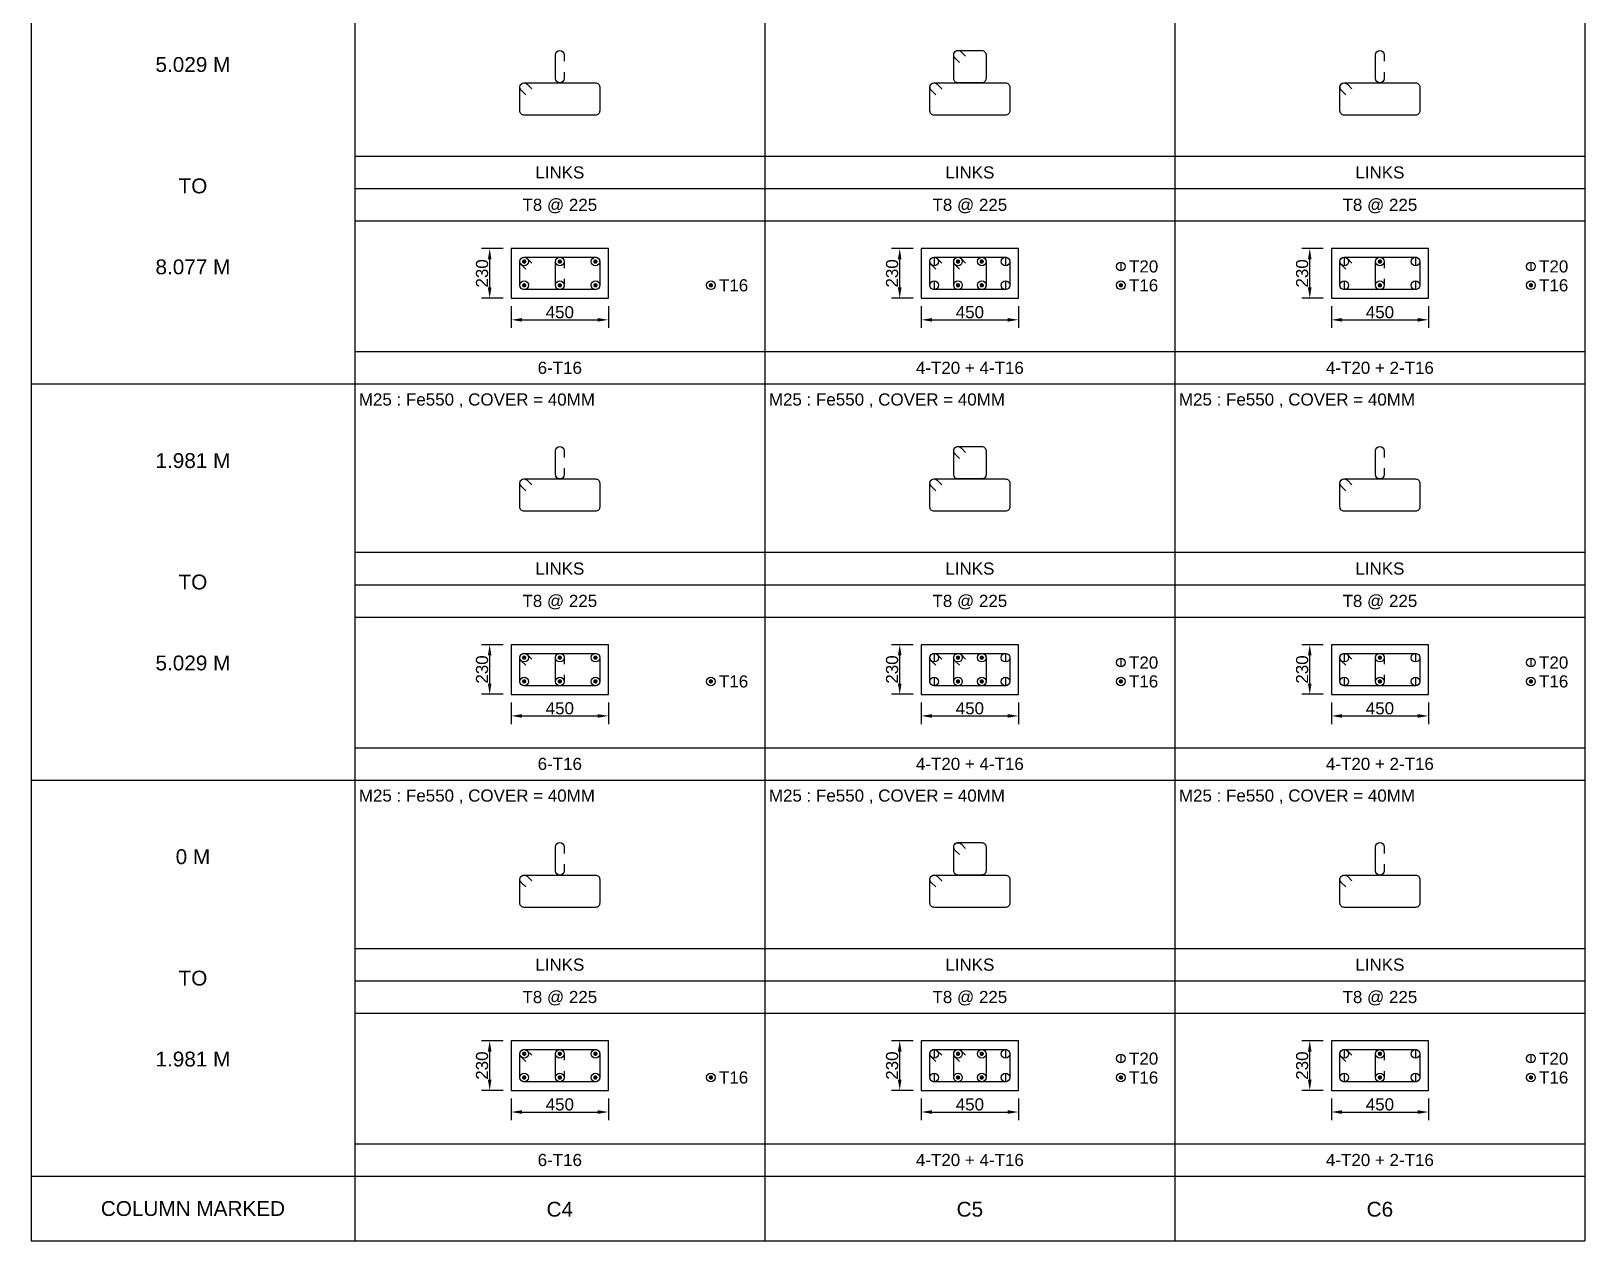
# Model space of a CAD drawing. Header units: inches. Extents: x -816171 to 9366335, y -450961 to 689132.
# Drawn here: x -360443 to -331643, y 270843 to 293262 of the extents above; entities that cross this region are included whole.
import ezdxf
from ezdxf.enums import TextEntityAlignment as Align

# ---------------------------------------------------------------- set-up
doc = ezdxf.new("R2010")
doc.units = ezdxf.units.IN
doc.header["$MEASUREMENT"] = 0
for name, color, linetype in [('Concrete Line', 2, 'Continuous'), ('Dim', 31, 'Continuous'), ('Link', 225, 'Continuous'), ('Reinforcement', 130, 'Continuous'), ('Schedule Border', 60, 'Continuous'), ('Schedule Header', 4, 'Continuous'), ('Schedule Line', 60, 'Continuous'), ('Text', 31, 'Continuous')]:
    doc.layers.add(name, color=color, linetype=linetype)
doc.styles.add('SC-COL1', font='SansSerif')
doc.styles.add('SC-COL2', font='SansSerif')
doc.dimstyles.new('ColumnSch', dxfattribs={"dimtxt": 225, "dimasz": 200, "dimexe": 150, "dimexo": 150, "dimgap": 25, "dimtad": 1, "dimtoh": 1, "dimdec": 4, "dimzin": 0, "dimdsep": 46, "dimtxsty": 'SC-COL2', "dimcen": 0.09, "dimclrd": 8, "dimclre": 8, "dimclrt": 31, "dimadec": 0, "dimazin": 0, "dimtfac": 1, "dimtdec": 0, "dimtix": 1, "dimtofl": 0, "dimtmove": 0, "dimatfit": 3, "dimfxl": 1, "dimtolj": 1, "dimtzin": 0, "dimarcsym": 0})

# ---------------------------------------------------------------- blocks, each defined once
blk = doc.blocks.new('*D3623')
at = {"layer": 'DEFPOINTS', "color": 0, "transparency": 16777216}
for p in [(-351543, 273632), (-349743, 273632), (-349743, 273232)]:
    blk.add_point(p, dxfattribs=at)
at = {"layer": 'Dim', "color": 8, "lineweight": -2, "transparency": 16777216}
for p, q in [((-351543, 273482), (-351543, 273082)), ((-349743, 273482), (-349743, 273082)), ((-351343, 273232), (-349943, 273232))]:
    blk.add_line(p, q, dxfattribs=at)
at = {"layer": 'Dim', "color": 8, "transparency": 16777216}
for points in [[(-351343, 273265), (-351343, 273198), (-351543, 273232)], [(-349943, 273265), (-349943, 273198), (-349743, 273232)]]:
    blk.add_solid(points, dxfattribs=at)
at = {"layer": 'Dim', "color": 31, "transparency": 16777216, "insert": (-350643, 273372), "char_height": 225, "attachment_point": 5, "style": 'SC-COL2'}
blk.add_mtext('\\A1;450', dxfattribs=at)
blk = doc.blocks.new('*D3624')
at = {"layer": 'DEFPOINTS', "color": 0, "transparency": 16777216}
for p in [(-351943, 274552), (-351543, 274552), (-351543, 273632)]:
    blk.add_point(p, dxfattribs=at)
at = {"layer": 'Dim', "color": 8, "lineweight": -2, "transparency": 16777216}
for p, q in [((-351693, 274552), (-352093, 274552)), ((-351943, 273832), (-351943, 274352)), ((-351693, 273632), (-352093, 273632))]:
    blk.add_line(p, q, dxfattribs=at)
at = {"layer": 'Dim', "color": 8, "transparency": 16777216}
for points in [[(-351977, 274352), (-351910, 274352), (-351943, 274552)], [(-351977, 273832), (-351910, 273832), (-351943, 273632)]]:
    blk.add_solid(points, dxfattribs=at)
at = {"layer": 'Dim', "color": 31, "transparency": 16777216, "insert": (-352084, 274092), "char_height": 225, "attachment_point": 5, "rotation": 90, "style": 'SC-COL2'}
blk.add_mtext('\\A1;230', dxfattribs=at)
blk = doc.blocks.new('*D3625')
at = {"layer": 'DEFPOINTS', "color": 0, "transparency": 16777216}
for p in [(-351543, 280972), (-349743, 280972), (-349743, 280572)]:
    blk.add_point(p, dxfattribs=at)
at = {"layer": 'Dim', "color": 8, "lineweight": -2, "transparency": 16777216}
for p, q in [((-351543, 280822), (-351543, 280422)), ((-349743, 280822), (-349743, 280422)), ((-351343, 280572), (-349943, 280572))]:
    blk.add_line(p, q, dxfattribs=at)
at = {"layer": 'Dim', "color": 8, "transparency": 16777216}
for points in [[(-351343, 280605), (-351343, 280538), (-351543, 280572)], [(-349943, 280605), (-349943, 280538), (-349743, 280572)]]:
    blk.add_solid(points, dxfattribs=at)
at = {"layer": 'Dim', "color": 31, "transparency": 16777216, "insert": (-350643, 280712), "char_height": 225, "attachment_point": 5, "style": 'SC-COL2'}
blk.add_mtext('\\A1;450', dxfattribs=at)
blk = doc.blocks.new('*D3626')
at = {"layer": 'DEFPOINTS', "color": 0, "transparency": 16777216}
for p in [(-351943, 281892), (-351543, 281892), (-351543, 280972)]:
    blk.add_point(p, dxfattribs=at)
at = {"layer": 'Dim', "color": 8, "lineweight": -2, "transparency": 16777216}
for p, q in [((-351693, 281892), (-352093, 281892)), ((-351943, 281172), (-351943, 281692)), ((-351693, 280972), (-352093, 280972))]:
    blk.add_line(p, q, dxfattribs=at)
at = {"layer": 'Dim', "color": 8, "transparency": 16777216}
for points in [[(-351977, 281692), (-351910, 281692), (-351943, 281892)], [(-351977, 281172), (-351910, 281172), (-351943, 280972)]]:
    blk.add_solid(points, dxfattribs=at)
at = {"layer": 'Dim', "color": 31, "transparency": 16777216, "insert": (-352084, 281432), "char_height": 225, "attachment_point": 5, "rotation": 90, "style": 'SC-COL2'}
blk.add_mtext('\\A1;230', dxfattribs=at)
blk = doc.blocks.new('*D3627')
at = {"layer": 'DEFPOINTS', "color": 0, "transparency": 16777216}
for p in [(-351543, 288312), (-349743, 288312), (-349743, 287912)]:
    blk.add_point(p, dxfattribs=at)
at = {"layer": 'Dim', "color": 8, "lineweight": -2, "transparency": 16777216}
for p, q in [((-351543, 288162), (-351543, 287762)), ((-349743, 288162), (-349743, 287762)), ((-351343, 287912), (-349943, 287912))]:
    blk.add_line(p, q, dxfattribs=at)
at = {"layer": 'Dim', "color": 8, "transparency": 16777216}
for points in [[(-351343, 287945), (-351343, 287878), (-351543, 287912)], [(-349943, 287945), (-349943, 287878), (-349743, 287912)]]:
    blk.add_solid(points, dxfattribs=at)
at = {"layer": 'Dim', "color": 31, "transparency": 16777216, "insert": (-350643, 288052), "char_height": 225, "attachment_point": 5, "style": 'SC-COL2'}
blk.add_mtext('\\A1;450', dxfattribs=at)
blk = doc.blocks.new('*D3628')
at = {"layer": 'DEFPOINTS', "color": 0, "transparency": 16777216}
for p in [(-351943, 289232), (-351543, 289232), (-351543, 288312)]:
    blk.add_point(p, dxfattribs=at)
at = {"layer": 'Dim', "color": 8, "lineweight": -2, "transparency": 16777216}
for p, q in [((-351693, 289232), (-352093, 289232)), ((-351943, 288512), (-351943, 289032)), ((-351693, 288312), (-352093, 288312))]:
    blk.add_line(p, q, dxfattribs=at)
at = {"layer": 'Dim', "color": 8, "transparency": 16777216}
for points in [[(-351977, 289032), (-351910, 289032), (-351943, 289232)], [(-351977, 288512), (-351910, 288512), (-351943, 288312)]]:
    blk.add_solid(points, dxfattribs=at)
at = {"layer": 'Dim', "color": 31, "transparency": 16777216, "insert": (-352084, 288772), "char_height": 225, "attachment_point": 5, "rotation": 90, "style": 'SC-COL2'}
blk.add_mtext('\\A1;230', dxfattribs=at)
blk = doc.blocks.new('*D3631')
at = {"layer": 'DEFPOINTS', "color": 0, "transparency": 16777216}
for p in [(-343943, 273632), (-342143, 273632), (-342143, 273232)]:
    blk.add_point(p, dxfattribs=at)
at = {"layer": 'Dim', "color": 8, "lineweight": -2, "transparency": 16777216}
for p, q in [((-343943, 273482), (-343943, 273082)), ((-342143, 273482), (-342143, 273082)), ((-343743, 273232), (-342343, 273232))]:
    blk.add_line(p, q, dxfattribs=at)
at = {"layer": 'Dim', "color": 8, "transparency": 16777216}
for points in [[(-343743, 273265), (-343743, 273198), (-343943, 273232)], [(-342343, 273265), (-342343, 273198), (-342143, 273232)]]:
    blk.add_solid(points, dxfattribs=at)
at = {"layer": 'Dim', "color": 31, "transparency": 16777216, "insert": (-343043, 273372), "char_height": 225, "attachment_point": 5, "style": 'SC-COL2'}
blk.add_mtext('\\A1;450', dxfattribs=at)
blk = doc.blocks.new('*D3632')
at = {"layer": 'DEFPOINTS', "color": 0, "transparency": 16777216}
for p in [(-344343, 274552), (-343943, 274552), (-343943, 273632)]:
    blk.add_point(p, dxfattribs=at)
at = {"layer": 'Dim', "color": 8, "lineweight": -2, "transparency": 16777216}
for p, q in [((-344093, 274552), (-344493, 274552)), ((-344343, 273832), (-344343, 274352)), ((-344093, 273632), (-344493, 273632))]:
    blk.add_line(p, q, dxfattribs=at)
at = {"layer": 'Dim', "color": 8, "transparency": 16777216}
for points in [[(-344377, 274352), (-344310, 274352), (-344343, 274552)], [(-344377, 273832), (-344310, 273832), (-344343, 273632)]]:
    blk.add_solid(points, dxfattribs=at)
at = {"layer": 'Dim', "color": 31, "transparency": 16777216, "insert": (-344484, 274092), "char_height": 225, "attachment_point": 5, "rotation": 90, "style": 'SC-COL2'}
blk.add_mtext('\\A1;230', dxfattribs=at)
blk = doc.blocks.new('*D3633')
at = {"layer": 'DEFPOINTS', "color": 0, "transparency": 16777216}
for p in [(-343943, 280972), (-342143, 280972), (-342143, 280572)]:
    blk.add_point(p, dxfattribs=at)
at = {"layer": 'Dim', "color": 8, "lineweight": -2, "transparency": 16777216}
for p, q in [((-343943, 280822), (-343943, 280422)), ((-342143, 280822), (-342143, 280422)), ((-343743, 280572), (-342343, 280572))]:
    blk.add_line(p, q, dxfattribs=at)
at = {"layer": 'Dim', "color": 8, "transparency": 16777216}
for points in [[(-343743, 280605), (-343743, 280538), (-343943, 280572)], [(-342343, 280605), (-342343, 280538), (-342143, 280572)]]:
    blk.add_solid(points, dxfattribs=at)
at = {"layer": 'Dim', "color": 31, "transparency": 16777216, "insert": (-343043, 280712), "char_height": 225, "attachment_point": 5, "style": 'SC-COL2'}
blk.add_mtext('\\A1;450', dxfattribs=at)
blk = doc.blocks.new('*D3634')
at = {"layer": 'DEFPOINTS', "color": 0, "transparency": 16777216}
for p in [(-344343, 281892), (-343943, 281892), (-343943, 280972)]:
    blk.add_point(p, dxfattribs=at)
at = {"layer": 'Dim', "color": 8, "lineweight": -2, "transparency": 16777216}
for p, q in [((-344093, 281892), (-344493, 281892)), ((-344343, 281172), (-344343, 281692)), ((-344093, 280972), (-344493, 280972))]:
    blk.add_line(p, q, dxfattribs=at)
at = {"layer": 'Dim', "color": 8, "transparency": 16777216}
for points in [[(-344377, 281692), (-344310, 281692), (-344343, 281892)], [(-344377, 281172), (-344310, 281172), (-344343, 280972)]]:
    blk.add_solid(points, dxfattribs=at)
at = {"layer": 'Dim', "color": 31, "transparency": 16777216, "insert": (-344484, 281432), "char_height": 225, "attachment_point": 5, "rotation": 90, "style": 'SC-COL2'}
blk.add_mtext('\\A1;230', dxfattribs=at)
blk = doc.blocks.new('*D3635')
at = {"layer": 'DEFPOINTS', "color": 0, "transparency": 16777216}
for p in [(-343943, 288312), (-342143, 288312), (-342143, 287912)]:
    blk.add_point(p, dxfattribs=at)
at = {"layer": 'Dim', "color": 8, "lineweight": -2, "transparency": 16777216}
for p, q in [((-343943, 288162), (-343943, 287762)), ((-342143, 288162), (-342143, 287762)), ((-343743, 287912), (-342343, 287912))]:
    blk.add_line(p, q, dxfattribs=at)
at = {"layer": 'Dim', "color": 8, "transparency": 16777216}
for points in [[(-343743, 287945), (-343743, 287878), (-343943, 287912)], [(-342343, 287945), (-342343, 287878), (-342143, 287912)]]:
    blk.add_solid(points, dxfattribs=at)
at = {"layer": 'Dim', "color": 31, "transparency": 16777216, "insert": (-343043, 288052), "char_height": 225, "attachment_point": 5, "style": 'SC-COL2'}
blk.add_mtext('\\A1;450', dxfattribs=at)
blk = doc.blocks.new('*D3636')
at = {"layer": 'DEFPOINTS', "color": 0, "transparency": 16777216}
for p in [(-344343, 289232), (-343943, 289232), (-343943, 288312)]:
    blk.add_point(p, dxfattribs=at)
at = {"layer": 'Dim', "color": 8, "lineweight": -2, "transparency": 16777216}
for p, q in [((-344093, 289232), (-344493, 289232)), ((-344343, 288512), (-344343, 289032)), ((-344093, 288312), (-344493, 288312))]:
    blk.add_line(p, q, dxfattribs=at)
at = {"layer": 'Dim', "color": 8, "transparency": 16777216}
for points in [[(-344377, 289032), (-344310, 289032), (-344343, 289232)], [(-344377, 288512), (-344310, 288512), (-344343, 288312)]]:
    blk.add_solid(points, dxfattribs=at)
at = {"layer": 'Dim', "color": 31, "transparency": 16777216, "insert": (-344484, 288772), "char_height": 225, "attachment_point": 5, "rotation": 90, "style": 'SC-COL2'}
blk.add_mtext('\\A1;230', dxfattribs=at)
blk = doc.blocks.new('*D3639')
at = {"layer": 'DEFPOINTS', "color": 0, "transparency": 16777216}
for p in [(-336343, 273632), (-334543, 273632), (-334543, 273232)]:
    blk.add_point(p, dxfattribs=at)
at = {"layer": 'Dim', "color": 8, "lineweight": -2, "transparency": 16777216}
for p, q in [((-336343, 273482), (-336343, 273082)), ((-334543, 273482), (-334543, 273082)), ((-336143, 273232), (-334743, 273232))]:
    blk.add_line(p, q, dxfattribs=at)
at = {"layer": 'Dim', "color": 8, "transparency": 16777216}
for points in [[(-336143, 273265), (-336143, 273198), (-336343, 273232)], [(-334743, 273265), (-334743, 273198), (-334543, 273232)]]:
    blk.add_solid(points, dxfattribs=at)
at = {"layer": 'Dim', "color": 31, "transparency": 16777216, "insert": (-335443, 273372), "char_height": 225, "attachment_point": 5, "style": 'SC-COL2'}
blk.add_mtext('\\A1;450', dxfattribs=at)
blk = doc.blocks.new('*D3640')
at = {"layer": 'DEFPOINTS', "color": 0, "transparency": 16777216}
for p in [(-336743, 274552), (-336343, 274552), (-336343, 273632)]:
    blk.add_point(p, dxfattribs=at)
at = {"layer": 'Dim', "color": 8, "lineweight": -2, "transparency": 16777216}
for p, q in [((-336493, 274552), (-336893, 274552)), ((-336743, 273832), (-336743, 274352)), ((-336493, 273632), (-336893, 273632))]:
    blk.add_line(p, q, dxfattribs=at)
at = {"layer": 'Dim', "color": 8, "transparency": 16777216}
for points in [[(-336777, 274352), (-336710, 274352), (-336743, 274552)], [(-336777, 273832), (-336710, 273832), (-336743, 273632)]]:
    blk.add_solid(points, dxfattribs=at)
at = {"layer": 'Dim', "color": 31, "transparency": 16777216, "insert": (-336884, 274092), "char_height": 225, "attachment_point": 5, "rotation": 90, "style": 'SC-COL2'}
blk.add_mtext('\\A1;230', dxfattribs=at)
blk = doc.blocks.new('*D3641')
at = {"layer": 'DEFPOINTS', "color": 0, "transparency": 16777216}
for p in [(-336343, 280972), (-334543, 280972), (-334543, 280572)]:
    blk.add_point(p, dxfattribs=at)
at = {"layer": 'Dim', "color": 8, "lineweight": -2, "transparency": 16777216}
for p, q in [((-336343, 280822), (-336343, 280422)), ((-334543, 280822), (-334543, 280422)), ((-336143, 280572), (-334743, 280572))]:
    blk.add_line(p, q, dxfattribs=at)
at = {"layer": 'Dim', "color": 8, "transparency": 16777216}
for points in [[(-336143, 280605), (-336143, 280538), (-336343, 280572)], [(-334743, 280605), (-334743, 280538), (-334543, 280572)]]:
    blk.add_solid(points, dxfattribs=at)
at = {"layer": 'Dim', "color": 31, "transparency": 16777216, "insert": (-335443, 280712), "char_height": 225, "attachment_point": 5, "style": 'SC-COL2'}
blk.add_mtext('\\A1;450', dxfattribs=at)
blk = doc.blocks.new('*D3642')
at = {"layer": 'DEFPOINTS', "color": 0, "transparency": 16777216}
for p in [(-336743, 281892), (-336343, 281892), (-336343, 280972)]:
    blk.add_point(p, dxfattribs=at)
at = {"layer": 'Dim', "color": 8, "lineweight": -2, "transparency": 16777216}
for p, q in [((-336493, 281892), (-336893, 281892)), ((-336743, 281172), (-336743, 281692)), ((-336493, 280972), (-336893, 280972))]:
    blk.add_line(p, q, dxfattribs=at)
at = {"layer": 'Dim', "color": 8, "transparency": 16777216}
for points in [[(-336777, 281692), (-336710, 281692), (-336743, 281892)], [(-336777, 281172), (-336710, 281172), (-336743, 280972)]]:
    blk.add_solid(points, dxfattribs=at)
at = {"layer": 'Dim', "color": 31, "transparency": 16777216, "insert": (-336884, 281432), "char_height": 225, "attachment_point": 5, "rotation": 90, "style": 'SC-COL2'}
blk.add_mtext('\\A1;230', dxfattribs=at)
blk = doc.blocks.new('*D3645')
at = {"layer": 'DEFPOINTS', "color": 0, "transparency": 16777216}
for p in [(-336343, 288312), (-334543, 288312), (-334543, 287912)]:
    blk.add_point(p, dxfattribs=at)
at = {"layer": 'Dim', "color": 8, "lineweight": -2, "transparency": 16777216}
for p, q in [((-336343, 288162), (-336343, 287762)), ((-334543, 288162), (-334543, 287762)), ((-336143, 287912), (-334743, 287912))]:
    blk.add_line(p, q, dxfattribs=at)
at = {"layer": 'Dim', "color": 8, "transparency": 16777216}
for points in [[(-336143, 287945), (-336143, 287878), (-336343, 287912)], [(-334743, 287945), (-334743, 287878), (-334543, 287912)]]:
    blk.add_solid(points, dxfattribs=at)
at = {"layer": 'Dim', "color": 31, "transparency": 16777216, "insert": (-335443, 288052), "char_height": 225, "attachment_point": 5, "style": 'SC-COL2'}
blk.add_mtext('\\A1;450', dxfattribs=at)
blk = doc.blocks.new('*D3646')
at = {"layer": 'DEFPOINTS', "color": 0, "transparency": 16777216}
for p in [(-336743, 289232), (-336343, 289232), (-336343, 288312)]:
    blk.add_point(p, dxfattribs=at)
at = {"layer": 'Dim', "color": 8, "lineweight": -2, "transparency": 16777216}
for p, q in [((-336493, 289232), (-336893, 289232)), ((-336743, 288512), (-336743, 289032)), ((-336493, 288312), (-336893, 288312))]:
    blk.add_line(p, q, dxfattribs=at)
at = {"layer": 'Dim', "color": 8, "transparency": 16777216}
for points in [[(-336777, 289032), (-336710, 289032), (-336743, 289232)], [(-336777, 288512), (-336710, 288512), (-336743, 288312)]]:
    blk.add_solid(points, dxfattribs=at)
at = {"layer": 'Dim', "color": 31, "transparency": 16777216, "insert": (-336884, 288772), "char_height": 225, "attachment_point": 5, "rotation": 90, "style": 'SC-COL2'}
blk.add_mtext('\\A1;230', dxfattribs=at)

msp = doc.modelspace()

# ---------------------------------------------------------------- linework, layer by layer
at = {"layer": 'Concrete Line'}
for points in [[(-349743.23611, 289231.51202), (-351543.23611, 289231.51202)], [(-351543.23611, 289231.51202), (-351543.23611, 288311.51202)], [(-349743.23611, 288311.51202), (-349743.23611, 289231.51202)], [(-342143.23611, 289231.51202), (-343943.23611, 289231.51202)], [(-343943.23611, 289231.51202), (-343943.23611, 288311.51202)], [(-342143.23611, 288311.51202), (-342143.23611, 289231.51202)], [(-334543.23611, 289231.51202), (-336343.23611, 289231.51202)], [(-336343.23611, 289231.51202), (-336343.23611, 288311.51202)], [(-334543.23611, 288311.51202), (-334543.23611, 289231.51202)], [(-351543.23611, 288311.51202), (-349743.23611, 288311.51202)], [(-343943.23611, 288311.51202), (-342143.23611, 288311.51202)], [(-336343.23611, 288311.51202), (-334543.23611, 288311.51202)], [(-349743.23611, 281891.51202), (-351543.23611, 281891.51202)], [(-351543.23611, 281891.51202), (-351543.23611, 280971.51202)], [(-349743.23611, 280971.51202), (-349743.23611, 281891.51202)], [(-342143.23611, 281891.51202), (-343943.23611, 281891.51202)], [(-343943.23611, 281891.51202), (-343943.23611, 280971.51202)], [(-342143.23611, 280971.51202), (-342143.23611, 281891.51202)], [(-334543.23611, 281891.51202), (-336343.23611, 281891.51202)], [(-336343.23611, 281891.51202), (-336343.23611, 280971.51202)], [(-334543.23611, 280971.51202), (-334543.23611, 281891.51202)], [(-351543.23611, 280971.51202), (-349743.23611, 280971.51202)], [(-343943.23611, 280971.51202), (-342143.23611, 280971.51202)], [(-336343.23611, 280971.51202), (-334543.23611, 280971.51202)], [(-349743.23611, 274551.51202), (-351543.23611, 274551.51202)], [(-351543.23611, 274551.51202), (-351543.23611, 273631.51202)], [(-349743.23611, 273631.51202), (-349743.23611, 274551.51202)], [(-342143.23611, 274551.51202), (-343943.23611, 274551.51202)], [(-343943.23611, 274551.51202), (-343943.23611, 273631.51202)], [(-342143.23611, 273631.51202), (-342143.23611, 274551.51202)], [(-334543.23611, 274551.51202), (-336343.23611, 274551.51202)], [(-336343.23611, 274551.51202), (-336343.23611, 273631.51202)], [(-334543.23611, 273631.51202), (-334543.23611, 274551.51202)], [(-351543.23611, 273631.51202), (-349743.23611, 273631.51202)], [(-343943.23611, 273631.51202), (-342143.23611, 273631.51202)], [(-336343.23611, 273631.51202), (-334543.23611, 273631.51202)]]:
    msp.add_lwpolyline(points, dxfattribs=at)
at = {"layer": 'Link'}
for points in [[(-350563.23611, 292503.28242), (-350563.23611, 292383.28242, -1), (-350723.23611, 292383.28242), (-350723.23611, 292823.28242, -1), (-350563.23611, 292823.28242), (-350563.23611, 292703.28242)], [(-343234.9521, 292681.86101), (-343319.80475, 292766.71398, -0.6681779738), (-343263.23611, 292903.28242), (-342823.23611, 292903.28242, -0.4142135624), (-342743.23611, 292823.28242), (-342743.23611, 292383.28242, -0.4142135624), (-342823.23611, 292303.28242), (-343263.23611, 292303.28242, -0.4142135624), (-343343.23611, 292383.28242), (-343343.23611, 292823.28242, -0.6681793021), (-343206.66746, 292879.85086), (-343121.8148, 292794.99789)], [(-335363.23611, 292503.28242), (-335363.23611, 292383.28242, -1), (-335523.23611, 292383.28242), (-335523.23611, 292823.28242, -1), (-335363.23611, 292823.28242), (-335363.23611, 292703.28242)], [(-351274.9521, 292081.86101), (-351359.80475, 292166.71398, -0.6681779738), (-351303.23611, 292303.28242), (-349983.23611, 292303.28242, -0.4142135624), (-349903.23611, 292223.28242), (-349903.23611, 291783.28242, -0.4142135624), (-349983.23611, 291703.28242), (-351303.23611, 291703.28242, -0.4142135624), (-351383.23611, 291783.28242), (-351383.23611, 292223.28242, -0.6681793021), (-351246.66746, 292279.85086), (-351161.8148, 292194.99789)], [(-343674.9521, 292081.86101), (-343759.80475, 292166.71398, -0.6681779738), (-343703.23611, 292303.28242), (-342383.23611, 292303.28242, -0.4142135624), (-342303.23611, 292223.28242), (-342303.23611, 291783.28242, -0.4142135624), (-342383.23611, 291703.28242), (-343703.23611, 291703.28242, -0.4142135624), (-343783.23611, 291783.28242), (-343783.23611, 292223.28242, -0.6681793021), (-343646.66746, 292279.85086), (-343561.8148, 292194.99789)], [(-336074.9521, 292081.86101), (-336159.80475, 292166.71398, -0.6681779738), (-336103.23611, 292303.28242), (-334783.23611, 292303.28242, -0.4142135624), (-334703.23611, 292223.28242), (-334703.23611, 291783.28242, -0.4142135624), (-334783.23611, 291703.28242), (-336103.23611, 291703.28242, -0.4142135624), (-336183.23611, 291783.28242), (-336183.23611, 292223.28242, -0.6681793021), (-336046.66746, 292279.85086), (-335961.8148, 292194.99789)], [(-351274.9521, 288850.09062), (-351359.80475, 288934.94358, -0.6681779738), (-351303.23611, 289071.51202), (-349983.23611, 289071.51202, -0.4142135624), (-349903.23611, 288991.51202), (-349903.23611, 288551.51202, -0.4142135624), (-349983.23611, 288471.51202), (-351303.23611, 288471.51202, -0.4142135624), (-351383.23611, 288551.51202), (-351383.23611, 288991.51202, -0.6681793021), (-351246.66746, 289048.08046), (-351161.8148, 288963.22749)], [(-350563.23611, 288671.51202), (-350563.23611, 288551.51202, -1), (-350723.23611, 288551.51202), (-350723.23611, 288991.51202, -1), (-350563.23611, 288991.51202), (-350563.23611, 288871.51202)], [(-343674.9521, 288850.09062), (-343759.80475, 288934.94358, -0.6681779738), (-343703.23611, 289071.51202), (-342383.23611, 289071.51202, -0.4142135624), (-342303.23611, 288991.51202), (-342303.23611, 288551.51202, -0.4142135624), (-342383.23611, 288471.51202), (-343703.23611, 288471.51202, -0.4142135624), (-343783.23611, 288551.51202), (-343783.23611, 288991.51202, -0.6681793021), (-343646.66746, 289048.08046), (-343561.8148, 288963.22749)], [(-343234.9521, 288850.09062), (-343319.80475, 288934.94358, -0.6681779738), (-343263.23611, 289071.51202), (-342823.23611, 289071.51202, -0.4142135624), (-342743.23611, 288991.51202), (-342743.23611, 288551.51202, -0.4142135624), (-342823.23611, 288471.51202), (-343263.23611, 288471.51202, -0.4142135624), (-343343.23611, 288551.51202), (-343343.23611, 288991.51202, -0.6681793021), (-343206.66746, 289048.08046), (-343121.8148, 288963.22749)], [(-336074.9521, 288850.09062), (-336159.80475, 288934.94358, -0.6681779738), (-336103.23611, 289071.51202), (-334783.23611, 289071.51202, -0.4142135624), (-334703.23611, 288991.51202), (-334703.23611, 288551.51202, -0.4142135624), (-334783.23611, 288471.51202), (-336103.23611, 288471.51202, -0.4142135624), (-336183.23611, 288551.51202), (-336183.23611, 288991.51202, -0.6681793021), (-336046.66746, 289048.08046), (-335961.8148, 288963.22749)], [(-335363.23611, 288671.51202), (-335363.23611, 288551.51202, -1), (-335523.23611, 288551.51202), (-335523.23611, 288991.51202, -1), (-335363.23611, 288991.51202), (-335363.23611, 288871.51202)], [(-350563.23611, 285163.28242), (-350563.23611, 285043.28242, -1), (-350723.23611, 285043.28242), (-350723.23611, 285483.28242, -1), (-350563.23611, 285483.28242), (-350563.23611, 285363.28242)], [(-343234.9521, 285341.86101), (-343319.80475, 285426.71398, -0.6681779738), (-343263.23611, 285563.28242), (-342823.23611, 285563.28242, -0.4142135624), (-342743.23611, 285483.28242), (-342743.23611, 285043.28242, -0.4142135624), (-342823.23611, 284963.28242), (-343263.23611, 284963.28242, -0.4142135624), (-343343.23611, 285043.28242), (-343343.23611, 285483.28242, -0.6681793021), (-343206.66746, 285539.85086), (-343121.8148, 285454.99789)], [(-335363.23611, 285163.28242), (-335363.23611, 285043.28242, -1), (-335523.23611, 285043.28242), (-335523.23611, 285483.28242, -1), (-335363.23611, 285483.28242), (-335363.23611, 285363.28242)], [(-351274.9521, 284741.86101), (-351359.80475, 284826.71398, -0.6681779738), (-351303.23611, 284963.28242), (-349983.23611, 284963.28242, -0.4142135624), (-349903.23611, 284883.28242), (-349903.23611, 284443.28242, -0.4142135624), (-349983.23611, 284363.28242), (-351303.23611, 284363.28242, -0.4142135624), (-351383.23611, 284443.28242), (-351383.23611, 284883.28242, -0.6681793021), (-351246.66746, 284939.85086), (-351161.8148, 284854.99789)], [(-343674.9521, 284741.86101), (-343759.80475, 284826.71398, -0.6681779738), (-343703.23611, 284963.28242), (-342383.23611, 284963.28242, -0.4142135624), (-342303.23611, 284883.28242), (-342303.23611, 284443.28242, -0.4142135624), (-342383.23611, 284363.28242), (-343703.23611, 284363.28242, -0.4142135624), (-343783.23611, 284443.28242), (-343783.23611, 284883.28242, -0.6681793021), (-343646.66746, 284939.85086), (-343561.8148, 284854.99789)], [(-336074.9521, 284741.86101), (-336159.80475, 284826.71398, -0.6681779738), (-336103.23611, 284963.28242), (-334783.23611, 284963.28242, -0.4142135624), (-334703.23611, 284883.28242), (-334703.23611, 284443.28242, -0.4142135624), (-334783.23611, 284363.28242), (-336103.23611, 284363.28242, -0.4142135624), (-336183.23611, 284443.28242), (-336183.23611, 284883.28242, -0.6681793021), (-336046.66746, 284939.85086), (-335961.8148, 284854.99789)], [(-351274.9521, 281510.09062), (-351359.80475, 281594.94358, -0.6681779738), (-351303.23611, 281731.51202), (-349983.23611, 281731.51202, -0.4142135624), (-349903.23611, 281651.51202), (-349903.23611, 281211.51202, -0.4142135624), (-349983.23611, 281131.51202), (-351303.23611, 281131.51202, -0.4142135624), (-351383.23611, 281211.51202), (-351383.23611, 281651.51202, -0.6681793021), (-351246.66746, 281708.08046), (-351161.8148, 281623.22749)], [(-350563.23611, 281331.51202), (-350563.23611, 281211.51202, -1), (-350723.23611, 281211.51202), (-350723.23611, 281651.51202, -1), (-350563.23611, 281651.51202), (-350563.23611, 281531.51202)], [(-343674.9521, 281510.09062), (-343759.80475, 281594.94358, -0.6681779738), (-343703.23611, 281731.51202), (-342383.23611, 281731.51202, -0.4142135624), (-342303.23611, 281651.51202), (-342303.23611, 281211.51202, -0.4142135624), (-342383.23611, 281131.51202), (-343703.23611, 281131.51202, -0.4142135624), (-343783.23611, 281211.51202), (-343783.23611, 281651.51202, -0.6681793021), (-343646.66746, 281708.08046), (-343561.8148, 281623.22749)], [(-343234.9521, 281510.09062), (-343319.80475, 281594.94358, -0.6681779738), (-343263.23611, 281731.51202), (-342823.23611, 281731.51202, -0.4142135624), (-342743.23611, 281651.51202), (-342743.23611, 281211.51202, -0.4142135624), (-342823.23611, 281131.51202), (-343263.23611, 281131.51202, -0.4142135624), (-343343.23611, 281211.51202), (-343343.23611, 281651.51202, -0.6681793021), (-343206.66746, 281708.08046), (-343121.8148, 281623.22749)], [(-336074.9521, 281510.09062), (-336159.80475, 281594.94358, -0.6681779738), (-336103.23611, 281731.51202), (-334783.23611, 281731.51202, -0.4142135624), (-334703.23611, 281651.51202), (-334703.23611, 281211.51202, -0.4142135624), (-334783.23611, 281131.51202), (-336103.23611, 281131.51202, -0.4142135624), (-336183.23611, 281211.51202), (-336183.23611, 281651.51202, -0.6681793021), (-336046.66746, 281708.08046), (-335961.8148, 281623.22749)], [(-335363.23611, 281331.51202), (-335363.23611, 281211.51202, -1), (-335523.23611, 281211.51202), (-335523.23611, 281651.51202, -1), (-335363.23611, 281651.51202), (-335363.23611, 281531.51202)], [(-350563.23611, 277823.28242), (-350563.23611, 277703.28242, -1), (-350723.23611, 277703.28242), (-350723.23611, 278143.28242, -1), (-350563.23611, 278143.28242), (-350563.23611, 278023.28242)], [(-343234.9521, 278001.86101), (-343319.80475, 278086.71398, -0.6681779738), (-343263.23611, 278223.28242), (-342823.23611, 278223.28242, -0.4142135624), (-342743.23611, 278143.28242), (-342743.23611, 277703.28242, -0.4142135624), (-342823.23611, 277623.28242), (-343263.23611, 277623.28242, -0.4142135624), (-343343.23611, 277703.28242), (-343343.23611, 278143.28242, -0.6681793021), (-343206.66746, 278199.85086), (-343121.8148, 278114.99789)], [(-335363.23611, 277823.28242), (-335363.23611, 277703.28242, -1), (-335523.23611, 277703.28242), (-335523.23611, 278143.28242, -1), (-335363.23611, 278143.28242), (-335363.23611, 278023.28242)], [(-351274.9521, 277401.86101), (-351359.80475, 277486.71398, -0.6681779738), (-351303.23611, 277623.28242), (-349983.23611, 277623.28242, -0.4142135624), (-349903.23611, 277543.28242), (-349903.23611, 277103.28242, -0.4142135624), (-349983.23611, 277023.28242), (-351303.23611, 277023.28242, -0.4142135624), (-351383.23611, 277103.28242), (-351383.23611, 277543.28242, -0.6681793021), (-351246.66746, 277599.85086), (-351161.8148, 277514.99789)], [(-343674.9521, 277401.86101), (-343759.80475, 277486.71398, -0.6681779738), (-343703.23611, 277623.28242), (-342383.23611, 277623.28242, -0.4142135624), (-342303.23611, 277543.28242), (-342303.23611, 277103.28242, -0.4142135624), (-342383.23611, 277023.28242), (-343703.23611, 277023.28242, -0.4142135624), (-343783.23611, 277103.28242), (-343783.23611, 277543.28242, -0.6681793021), (-343646.66746, 277599.85086), (-343561.8148, 277514.99789)], [(-336074.9521, 277401.86101), (-336159.80475, 277486.71398, -0.6681779738), (-336103.23611, 277623.28242), (-334783.23611, 277623.28242, -0.4142135624), (-334703.23611, 277543.28242), (-334703.23611, 277103.28242, -0.4142135624), (-334783.23611, 277023.28242), (-336103.23611, 277023.28242, -0.4142135624), (-336183.23611, 277103.28242), (-336183.23611, 277543.28242, -0.6681793021), (-336046.66746, 277599.85086), (-335961.8148, 277514.99789)], [(-351274.9521, 274170.09062), (-351359.80475, 274254.94358, -0.6681779738), (-351303.23611, 274391.51202), (-349983.23611, 274391.51202, -0.4142135624), (-349903.23611, 274311.51202), (-349903.23611, 273871.51202, -0.4142135624), (-349983.23611, 273791.51202), (-351303.23611, 273791.51202, -0.4142135624), (-351383.23611, 273871.51202), (-351383.23611, 274311.51202, -0.6681793021), (-351246.66746, 274368.08046), (-351161.8148, 274283.22749)], [(-350563.23611, 273991.51202), (-350563.23611, 273871.51202, -1), (-350723.23611, 273871.51202), (-350723.23611, 274311.51202, -1), (-350563.23611, 274311.51202), (-350563.23611, 274191.51202)], [(-343674.9521, 274170.09062), (-343759.80475, 274254.94358, -0.6681779738), (-343703.23611, 274391.51202), (-342383.23611, 274391.51202, -0.4142135624), (-342303.23611, 274311.51202), (-342303.23611, 273871.51202, -0.4142135624), (-342383.23611, 273791.51202), (-343703.23611, 273791.51202, -0.4142135624), (-343783.23611, 273871.51202), (-343783.23611, 274311.51202, -0.6681793021), (-343646.66746, 274368.08046), (-343561.8148, 274283.22749)], [(-343234.9521, 274170.09062), (-343319.80475, 274254.94358, -0.6681779738), (-343263.23611, 274391.51202), (-342823.23611, 274391.51202, -0.4142135624), (-342743.23611, 274311.51202), (-342743.23611, 273871.51202, -0.4142135624), (-342823.23611, 273791.51202), (-343263.23611, 273791.51202, -0.4142135624), (-343343.23611, 273871.51202), (-343343.23611, 274311.51202, -0.6681793021), (-343206.66746, 274368.08046), (-343121.8148, 274283.22749)], [(-336074.9521, 274170.09062), (-336159.80475, 274254.94358, -0.6681779738), (-336103.23611, 274391.51202), (-334783.23611, 274391.51202, -0.4142135624), (-334703.23611, 274311.51202), (-334703.23611, 273871.51202, -0.4142135624), (-334783.23611, 273791.51202), (-336103.23611, 273791.51202, -0.4142135624), (-336183.23611, 273871.51202), (-336183.23611, 274311.51202, -0.6681793021), (-336046.66746, 274368.08046), (-335961.8148, 274283.22749)], [(-335363.23611, 273991.51202), (-335363.23611, 273871.51202, -1), (-335523.23611, 273871.51202), (-335523.23611, 274311.51202, -1), (-335363.23611, 274311.51202), (-335363.23611, 274191.51202)]]:
    msp.add_lwpolyline(points, format="xyb", dxfattribs=at)
at = {"layer": 'Reinforcement', "color": 130, "const_width": 40}
for points in [[(-351323.23611, 288991.51202, 1), (-351283.23611, 288991.51202, 1)], [(-350663.23611, 288991.51202, 1), (-350623.23611, 288991.51202, 1)], [(-350003.23611, 288991.51202, 1), (-349963.23611, 288991.51202, 1)], [(-343283.23611, 288991.51202, 1), (-343243.23611, 288991.51202, 1)], [(-342843.23611, 288991.51202, 1), (-342803.23611, 288991.51202, 1)], [(-335463.23611, 288991.51202, 1), (-335423.23611, 288991.51202, 1)], [(-351323.23611, 288551.51202, 1), (-351283.23611, 288551.51202, 1)], [(-350663.23611, 288551.51202, 1), (-350623.23611, 288551.51202, 1)], [(-350003.23611, 288551.51202, 1), (-349963.23611, 288551.51202, 1)], [(-347863.23611, 288551.51202, 1), (-347823.23611, 288551.51202, 1)], [(-343283.23611, 288551.51202, 1), (-343243.23611, 288551.51202, 1)], [(-342843.23611, 288551.51202, 1), (-342803.23611, 288551.51202, 1)], [(-340263.23611, 288551.51202, 1), (-340223.23611, 288551.51202, 1)], [(-335463.23611, 288551.51202, 1), (-335423.23611, 288551.51202, 1)], [(-332663.23611, 288551.51202, 1), (-332623.23611, 288551.51202, 1)], [(-351323.23611, 281651.51202, 1), (-351283.23611, 281651.51202, 1)], [(-350663.23611, 281651.51202, 1), (-350623.23611, 281651.51202, 1)], [(-350003.23611, 281651.51202, 1), (-349963.23611, 281651.51202, 1)], [(-343283.23611, 281651.51202, 1), (-343243.23611, 281651.51202, 1)], [(-342843.23611, 281651.51202, 1), (-342803.23611, 281651.51202, 1)], [(-335463.23611, 281651.51202, 1), (-335423.23611, 281651.51202, 1)], [(-351323.23611, 281211.51202, 1), (-351283.23611, 281211.51202, 1)], [(-350663.23611, 281211.51202, 1), (-350623.23611, 281211.51202, 1)], [(-350003.23611, 281211.51202, 1), (-349963.23611, 281211.51202, 1)], [(-347863.23611, 281211.51202, 1), (-347823.23611, 281211.51202, 1)], [(-343283.23611, 281211.51202, 1), (-343243.23611, 281211.51202, 1)], [(-342843.23611, 281211.51202, 1), (-342803.23611, 281211.51202, 1)], [(-340263.23611, 281211.51202, 1), (-340223.23611, 281211.51202, 1)], [(-335463.23611, 281211.51202, 1), (-335423.23611, 281211.51202, 1)], [(-332663.23611, 281211.51202, 1), (-332623.23611, 281211.51202, 1)], [(-351323.23611, 274311.51202, 1), (-351283.23611, 274311.51202, 1)], [(-350663.23611, 274311.51202, 1), (-350623.23611, 274311.51202, 1)], [(-350003.23611, 274311.51202, 1), (-349963.23611, 274311.51202, 1)], [(-343283.23611, 274311.51202, 1), (-343243.23611, 274311.51202, 1)], [(-342843.23611, 274311.51202, 1), (-342803.23611, 274311.51202, 1)], [(-335463.23611, 274311.51202, 1), (-335423.23611, 274311.51202, 1)], [(-351323.23611, 273871.51202, 1), (-351283.23611, 273871.51202, 1)], [(-350663.23611, 273871.51202, 1), (-350623.23611, 273871.51202, 1)], [(-350003.23611, 273871.51202, 1), (-349963.23611, 273871.51202, 1)], [(-347863.23611, 273871.51202, 1), (-347823.23611, 273871.51202, 1)], [(-343283.23611, 273871.51202, 1), (-343243.23611, 273871.51202, 1)], [(-342843.23611, 273871.51202, 1), (-342803.23611, 273871.51202, 1)], [(-340263.23611, 273871.51202, 1), (-340223.23611, 273871.51202, 1)], [(-335463.23611, 273871.51202, 1), (-335423.23611, 273871.51202, 1)], [(-332663.23611, 273871.51202, 1), (-332623.23611, 273871.51202, 1)]]:
    msp.add_lwpolyline(points, format="xyb", close=True, dxfattribs=at)
at = {"layer": 'Reinforcement', "color": 130}
for points in [[(-343703.23611, 289071.51202), (-343703.23611, 288911.51202)], [(-342383.23611, 289071.51202), (-342383.23611, 288911.51202)], [(-340243.23611, 288981.51202), (-340243.23611, 288821.51202)], [(-336103.23611, 289071.51202), (-336103.23611, 288911.51202)], [(-334783.23611, 289071.51202), (-334783.23611, 288911.51202)], [(-332643.23611, 288981.51202), (-332643.23611, 288821.51202)], [(-343703.23611, 288631.51202), (-343703.23611, 288471.51202)], [(-342383.23611, 288631.51202), (-342383.23611, 288471.51202)], [(-336103.23611, 288631.51202), (-336103.23611, 288471.51202)], [(-334783.23611, 288631.51202), (-334783.23611, 288471.51202)], [(-343703.23611, 281731.51202), (-343703.23611, 281571.51202)], [(-342383.23611, 281731.51202), (-342383.23611, 281571.51202)], [(-336103.23611, 281731.51202), (-336103.23611, 281571.51202)], [(-334783.23611, 281731.51202), (-334783.23611, 281571.51202)], [(-340243.23611, 281641.51202), (-340243.23611, 281481.51202)], [(-332643.23611, 281641.51202), (-332643.23611, 281481.51202)], [(-343703.23611, 281291.51202), (-343703.23611, 281131.51202)], [(-342383.23611, 281291.51202), (-342383.23611, 281131.51202)], [(-336103.23611, 281291.51202), (-336103.23611, 281131.51202)], [(-334783.23611, 281291.51202), (-334783.23611, 281131.51202)], [(-343703.23611, 274391.51202), (-343703.23611, 274231.51202)], [(-342383.23611, 274391.51202), (-342383.23611, 274231.51202)], [(-340243.23611, 274301.51202), (-340243.23611, 274141.51202)], [(-336103.23611, 274391.51202), (-336103.23611, 274231.51202)], [(-334783.23611, 274391.51202), (-334783.23611, 274231.51202)], [(-332643.23611, 274301.51202), (-332643.23611, 274141.51202)], [(-343703.23611, 273951.51202), (-343703.23611, 273791.51202)], [(-342383.23611, 273951.51202), (-342383.23611, 273791.51202)], [(-336103.23611, 273951.51202), (-336103.23611, 273791.51202)], [(-334783.23611, 273951.51202), (-334783.23611, 273791.51202)]]:
    msp.add_lwpolyline(points, dxfattribs=at)
for centre in [(-351303.23611, 288991.51202), (-350643.23611, 288991.51202), (-349983.23611, 288991.51202), (-343703.23611, 288991.51202), (-343263.23611, 288991.51202), (-342823.23611, 288991.51202), (-342383.23611, 288991.51202), (-340243.23611, 288901.51202), (-336103.23611, 288991.51202), (-335443.23611, 288991.51202), (-334783.23611, 288991.51202), (-332643.23611, 288901.51202), (-351303.23611, 288551.51202), (-350643.23611, 288551.51202), (-349983.23611, 288551.51202), (-347843.23611, 288551.51202), (-343703.23611, 288551.51202), (-343263.23611, 288551.51202), (-342823.23611, 288551.51202), (-342383.23611, 288551.51202), (-340243.23611, 288551.51202), (-336103.23611, 288551.51202), (-335443.23611, 288551.51202), (-334783.23611, 288551.51202), (-332643.23611, 288551.51202), (-351303.23611, 281651.51202), (-350643.23611, 281651.51202), (-349983.23611, 281651.51202), (-343703.23611, 281651.51202), (-343263.23611, 281651.51202), (-342823.23611, 281651.51202), (-342383.23611, 281651.51202), (-336103.23611, 281651.51202), (-335443.23611, 281651.51202), (-334783.23611, 281651.51202), (-340243.23611, 281561.51202), (-332643.23611, 281561.51202), (-351303.23611, 281211.51202), (-350643.23611, 281211.51202), (-349983.23611, 281211.51202), (-347843.23611, 281211.51202), (-343703.23611, 281211.51202), (-343263.23611, 281211.51202), (-342823.23611, 281211.51202), (-342383.23611, 281211.51202), (-340243.23611, 281211.51202), (-336103.23611, 281211.51202), (-335443.23611, 281211.51202), (-334783.23611, 281211.51202), (-332643.23611, 281211.51202), (-351303.23611, 274311.51202), (-350643.23611, 274311.51202), (-349983.23611, 274311.51202), (-343703.23611, 274311.51202), (-343263.23611, 274311.51202), (-342823.23611, 274311.51202), (-342383.23611, 274311.51202), (-340243.23611, 274221.51202), (-336103.23611, 274311.51202), (-335443.23611, 274311.51202), (-334783.23611, 274311.51202), (-332643.23611, 274221.51202), (-351303.23611, 273871.51202), (-350643.23611, 273871.51202), (-349983.23611, 273871.51202), (-347843.23611, 273871.51202), (-343703.23611, 273871.51202), (-343263.23611, 273871.51202), (-342823.23611, 273871.51202), (-342383.23611, 273871.51202), (-340243.23611, 273871.51202), (-336103.23611, 273871.51202), (-335443.23611, 273871.51202), (-334783.23611, 273871.51202), (-332643.23611, 273871.51202)]:
    msp.add_circle(centre, 80, dxfattribs=at)
at = {"layer": 'Schedule Border'}
for p, q in [((-360443.23611, 316083.28242), (-360443.23611, 270843.28242)), ((-354443.23611, 316083.28242), (-354443.23611, 270843.28242)), ((-360443.23611, 286723.28242), (-331643.23611, 286723.28242)), ((-360443.23611, 279383.28242), (-331643.23611, 279383.28242)), ((-360443.23611, 272043.28242), (-331643.23611, 272043.28242)), ((-360443.23611, 270843.28242), (-331643.23611, 270843.28242))]:
    msp.add_line(p, q, dxfattribs=at)
at = {"layer": 'Schedule Line'}
for p, q in [((-354443.23611, 316083.28242), (-354443.23611, 270843.28242)), ((-346843.23611, 316083.28242), (-346843.23611, 270843.28242)), ((-339243.23611, 316083.28242), (-339243.23611, 270843.28242)), ((-331643.23611, 316083.28242), (-331643.23611, 270843.28242)), ((-354443.23611, 290943.28242), (-331643.23611, 290943.28242)), ((-354443.23611, 290343.28242), (-331643.23611, 290343.28242)), ((-354443.23611, 289743.28242), (-331643.23611, 289743.28242)), ((-354443.23611, 287323.28242), (-331643.23611, 287323.28242)), ((-354443.23611, 283603.28242), (-331643.23611, 283603.28242)), ((-354443.23611, 283003.28242), (-331643.23611, 283003.28242)), ((-354443.23611, 282403.28242), (-331643.23611, 282403.28242)), ((-354443.23611, 279983.28242), (-331643.23611, 279983.28242)), ((-354443.23611, 276263.28242), (-331643.23611, 276263.28242)), ((-354443.23611, 275663.28242), (-331643.23611, 275663.28242)), ((-354443.23611, 275063.28242), (-331643.23611, 275063.28242)), ((-354443.23611, 272643.28242), (-331643.23611, 272643.28242))]:
    msp.add_line(p, q, dxfattribs=at)

# ---------------------------------------------------------------- texts
at = {"layer": 'Schedule Header', "style": 'SC-COL2'}
for s, p in [('5.029 M', (-357443.23611, 292643.28242)), ('TO', (-357443.23611, 290393.28242)), ('8.077 M', (-357443.23611, 288893.28242)), ('1.981 M', (-357443.23611, 285303.28242)), ('TO', (-357443.23611, 283053.28242)), ('5.029 M', (-357443.23611, 281553.28242)), ('0 M', (-357443.23611, 277963.28242)), ('TO', (-357443.23611, 275713.28242)), ('1.981 M', (-357443.23611, 274213.28242)), ('COLUMN MARKED', (-357443.23611, 271443.28242))]:
    msp.add_text(s, height=275, dxfattribs=at).set_placement(p, align=Align.MIDDLE_CENTER)
at = {"layer": 'Schedule Header', "char_height": 275, "attachment_point": 2, "style": 'SC-COL2'}
for s, insert in [('C4', (-350643.23611, 271568.28242)), ('C5', (-343043.23611, 271568.28242)), ('C6', (-335443.23611, 271568.28242))]:
    msp.add_mtext(s, dxfattribs=dict(at, insert=insert))
at = {"layer": 'Text', "style": 'SC-COL1'}
for s, p in [('LINKS', (-350643.23611, 290643.28242)), ('LINKS', (-343043.23611, 290643.28242)), ('LINKS', (-335443.23611, 290643.28242)), ('T8 @ 225', (-350643.23611, 290043.28242)), ('T8 @ 225', (-343043.23611, 290043.28242)), ('T8 @ 225', (-335443.23611, 290043.28242)), ('6-T16', (-350643.23611, 287023.28242)), ('4-T20 + 4-T16', (-343043.23611, 287023.28242)), ('4-T20 + 2-T16', (-335443.23611, 287023.28242)), ('LINKS', (-350643.23611, 283303.28242)), ('LINKS', (-343043.23611, 283303.28242)), ('LINKS', (-335443.23611, 283303.28242)), ('T8 @ 225', (-350643.23611, 282703.28242)), ('T8 @ 225', (-343043.23611, 282703.28242)), ('T8 @ 225', (-335443.23611, 282703.28242)), ('6-T16', (-350643.23611, 279683.28242)), ('4-T20 + 4-T16', (-343043.23611, 279683.28242)), ('4-T20 + 2-T16', (-335443.23611, 279683.28242)), ('LINKS', (-350643.23611, 275963.28242)), ('LINKS', (-343043.23611, 275963.28242)), ('LINKS', (-335443.23611, 275963.28242)), ('T8 @ 225', (-350643.23611, 275363.28242)), ('T8 @ 225', (-343043.23611, 275363.28242)), ('T8 @ 225', (-335443.23611, 275363.28242)), ('6-T16', (-350643.23611, 272343.28242)), ('4-T20 + 4-T16', (-343043.23611, 272343.28242)), ('4-T20 + 2-T16', (-335443.23611, 272343.28242))]:
    msp.add_text(s, height=225, dxfattribs=at).set_placement(p, align=Align.MIDDLE_CENTER)
for s, p in [('T20', (-340093.23611, 288901.51202)), ('T20', (-332493.23611, 288901.51202)), ('T16', (-347693.23611, 288551.51202)), ('T16', (-340093.23611, 288551.51202)), ('T16', (-332493.23611, 288551.51202)), ('T20', (-340093.23611, 281561.51202)), ('T20', (-332493.23611, 281561.51202)), ('T16', (-347693.23611, 281211.51202)), ('T16', (-340093.23611, 281211.51202)), ('T16', (-332493.23611, 281211.51202)), ('T20', (-340093.23611, 274221.51202)), ('T20', (-332493.23611, 274221.51202)), ('T16', (-347693.23611, 273871.51202)), ('T16', (-340093.23611, 273871.51202)), ('T16', (-332493.23611, 273871.51202))]:
    msp.add_text(s, height=225, dxfattribs=at).set_placement(p, align=Align.MIDDLE_LEFT)
for p in [(-354368.23611, 286323.28242), (-346768.23611, 286323.28242), (-339168.23611, 286323.28242), (-354368.23611, 278983.28242), (-346768.23611, 278983.28242), (-339168.23611, 278983.28242)]:
    msp.add_text('M25 : Fe550 , COVER = 40MM', height=225, dxfattribs=at).set_placement(p)

# ---------------------------------------------------------------- dimensions: what is measured, and where the dimension line sits
at = {"layer": 'Dim'}
for p1, p2, distance, text, picture, middle in [((-351543.23611, 288311.51202), (-351543.23611, 289231.51202), 400, '230', '*D3628', (-352084.28549, 288771.51202)), ((-343943.23611, 288311.51202), (-343943.23611, 289231.51202), 400, '230', '*D3636', (-344484.28549, 288771.51202)), ((-336343.23611, 288311.51202), (-336343.23611, 289231.51202), 400, '230', '*D3646', (-336884.28549, 288771.51202)), ((-351543.23611, 288311.51202), (-349743.23611, 288311.51202), -400, '450', '*D3627', (-350643.23611, 288052.40709)), ((-343943.23611, 288311.51202), (-342143.23611, 288311.51202), -400, '450', '*D3635', (-343043.23611, 288052.40709)), ((-336343.23611, 288311.51202), (-334543.23611, 288311.51202), -400, '450', '*D3645', (-335443.23611, 288052.40709)), ((-351543.23611, 280971.51202), (-351543.23611, 281891.51202), 400, '230', '*D3626', (-352084.28549, 281431.51202)), ((-343943.23611, 280971.51202), (-343943.23611, 281891.51202), 400, '230', '*D3634', (-344484.28549, 281431.51202)), ((-336343.23611, 280971.51202), (-336343.23611, 281891.51202), 400, '230', '*D3642', (-336884.28549, 281431.51202)), ((-351543.23611, 280971.51202), (-349743.23611, 280971.51202), -400, '450', '*D3625', (-350643.23611, 280712.40709)), ((-343943.23611, 280971.51202), (-342143.23611, 280971.51202), -400, '450', '*D3633', (-343043.23611, 280712.40709)), ((-336343.23611, 280971.51202), (-334543.23611, 280971.51202), -400, '450', '*D3641', (-335443.23611, 280712.40709)), ((-351543.23611, 273631.51202), (-351543.23611, 274551.51202), 400, '230', '*D3624', (-352084.28549, 274091.51202)), ((-343943.23611, 273631.51202), (-343943.23611, 274551.51202), 400, '230', '*D3632', (-344484.28549, 274091.51202)), ((-336343.23611, 273631.51202), (-336343.23611, 274551.51202), 400, '230', '*D3640', (-336884.28549, 274091.51202)), ((-351543.23611, 273631.51202), (-349743.23611, 273631.51202), -400, '450', '*D3623', (-350643.23611, 273372.40709)), ((-343943.23611, 273631.51202), (-342143.23611, 273631.51202), -400, '450', '*D3631', (-343043.23611, 273372.40709)), ((-336343.23611, 273631.51202), (-334543.23611, 273631.51202), -400, '450', '*D3639', (-335443.23611, 273372.40709))]:
    dim = msp.add_aligned_dim(p1=p1, p2=p2, distance=distance, text=text, dimstyle='ColumnSch', override={"dimtofl": 1}, dxfattribs=at)
    dim.commit()
    dim.dimension.update_dxf_attribs({"geometry": picture, "text_midpoint": middle})

doc.saveas('drawing.dxf')
